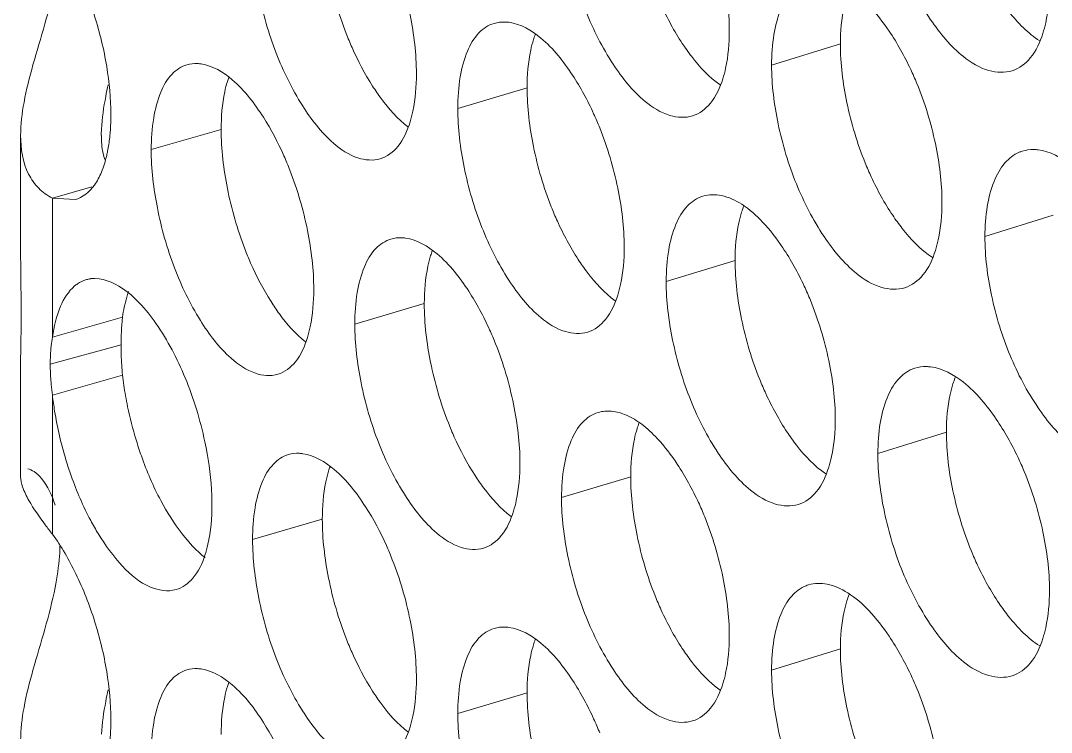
# Model space of a CAD drawing. Header units: millimetres. Extents: x 1177 to 4147, y 93 to 2194.
# Drawn here: x 2491.77 to 2505.18, y 923.11 to 932.37 of the extents above; entities that cross this region are included whole.
import ezdxf

# ---------------------------------------------------------------- set-up
doc = ezdxf.new("R2010")
doc.units = ezdxf.units.MM
doc.header["$LTSCALE"] = 0.1
doc.layers.get('0').update_dxf_attribs({"lineweight": 13})
doc.layers.add('标注', color=251, linetype='Continuous', lineweight=9)

# ---------------------------------------------------------------- blocks, each defined once
blk = doc.blocks.new('02')
for p, q in [((4328.801, 918.937), (4328.801, 921.095)), ((4329.392, 917.345), (4329.392, 919.932)), ((4328.801, 914.75), (4328.801, 916.908)), ((4329.392, 913.682), (4329.392, 916.269))]:
    blk.add_line(p, q)
for points, knots in [([(4328.811, 917.768), (4328.811, 917.859), (4328.808, 918.249), (4328.801, 918.638), (4328.801, 918.937)], [0, 0, 0, 0, 0.234141, 1, 1, 1, 1]), ([(4328.801, 916.908), (4328.801, 916.965), (4328.805, 917.252), (4328.811, 917.539), (4328.811, 917.768)], [0, 0, 0, 0, 0.201606, 1, 1, 1, 1])]:
    blk.add_open_spline(points, degree=3, knots=knots)
at = {"layer": '标注'}
for p, q in [((4344.036, 922.798), (4342.758, 922.405)), ((4338.214, 921.982), (4336.925, 921.598)), ((4338.214, 921.982), (4336.925, 921.598)), ((4332.528, 921.207), (4331.228, 920.832)), ((4330.127, 920.141), (4329.392, 919.932)), ((4329.392, 919.932), (4329.813, 919.902)), ((4347.992, 919.615), (4346.722, 919.216)), ((4342.08, 918.771), (4340.799, 918.381)), ((4342.08, 918.771), (4340.799, 918.381)), ((4336.303, 917.969), (4335.011, 917.588)), ((4330.695, 917.717), (4329.392, 917.345)), ((4330.668, 917.203), (4329.351, 916.844)), ((4330.695, 916.641), (4329.392, 916.269)), ((4346.007, 915.579), (4344.733, 915.183)), ((4346.007, 915.579), (4344.733, 915.183)), ((4340.139, 914.749), (4338.854, 914.362)), ((4334.408, 913.96), (4333.112, 913.583)), ((4344.036, 911.548), (4342.758, 911.155)), ((4338.214, 910.732), (4336.925, 910.348))]:
    blk.add_line(p, q, dxfattribs=at)
for centre, radius, start, end in [((4340.165, 922.312), 1.918, 159.8933, 162.8914), ((4340.165, 922.312), 1.918, 159.8933, 162.8914), ((4334.526, 921.533), 1.966, 160.9402, 163.2288), ((4332.677, 921.098), 2.377, 177.2621, 180.0726), ((4347.607, 920.191), 0.642, 107.4921, 112.5473), ((4344.003, 919.104), 1.889, 159.2059, 162.6715), ((4344.003, 919.104), 1.889, 159.2059, 162.6715), ((4338.27, 918.298), 1.933, 160.2403, 163.0029), ((4330.173, 917.886), 0.55, 97.1735, 105.9366), ((4331.697, 916.929), 2.342, 169.768, 173.6853), ((4335.848, 917.205), 5.18, 178.0496, 180.0207), ((4336.345, 917.204), 5.677, 180.0086, 181.863), ((4336.687, 917.216), 6.02, 181.871, 185.483), ((4345.609, 916.165), 0.633, 107.3212, 111.9576), ((4345.609, 916.165), 0.633, 107.3212, 111.9576), ((4336.712, 917.304), 6.053, 186.2893, 189.956), ((4347.904, 915.914), 1.862, 158.5276, 162.4554), ((4347.904, 915.914), 1.862, 158.5276, 162.4554), ((4333.9, 916.891), 4.55, 185.3339, 187.8588), ((4342.076, 915.081), 1.903, 159.5485, 162.781), ((4336.39, 914.289), 1.95, 160.5892, 163.1153), ((4343.627, 912.144), 0.623, 107.151, 111.3587), ((4345.946, 911.882), 1.875, 158.8656, 162.563), ((4340.165, 911.062), 1.918, 159.8933, 162.8914), ((4334.526, 910.283), 1.966, 160.9402, 163.2288)]:
    blk.add_arc(centre, radius, start, end, dxfattribs=at)
for points, knots in [([(4344.733, 926.433), (4344.733, 926.067), (4344.829, 925.31), (4345.156, 924.229), (4345.649, 923.282), (4346.084, 922.752), (4346.323, 922.561)], [0, 0, 0, 0, 0.256219, 0.528865, 0.785923, 1, 1, 1, 1]), ([(4338.854, 925.612), (4338.854, 925.246), (4338.948, 924.489), (4339.268, 923.407), (4339.749, 922.457), (4340.174, 921.922), (4340.408, 921.729)], [0, 0, 0, 0, 0.256797, 0.52993, 0.786916, 1, 1, 1, 1]), ([(4334.408, 925.21), (4334.408, 924.844), (4334.499, 924.087), (4334.709, 923.357), (4334.851, 922.994)], [0, 0, 0, 0, 0.484802, 1, 1, 1, 1]), ([(4334.408, 925.21), (4334.408, 924.844), (4334.499, 924.087), (4334.709, 923.357), (4334.851, 922.994)], [0, 0, 0, 0, 0.484802, 1, 1, 1, 1]), ([(4341.972, 923.045), (4341.972, 923.411), (4341.877, 924.167), (4341.66, 924.895), (4341.514, 925.256)], [0, 0, 0, 0, 0.484515, 1, 1, 1, 1]), ([(4330.479, 921.483), (4330.479, 921.782), (4330.418, 922.403), (4330.199, 923.316), (4329.861, 924.177), (4329.56, 924.702), (4329.392, 924.932)], [0, 0, 0, 0, 0.24518, 0.507954, 0.766556, 1, 1, 1, 1]), ([(4333.112, 924.833), (4333.112, 924.468), (4333.203, 923.716), (4333.511, 922.638), (4333.976, 921.687), (4334.388, 921.149), (4334.616, 920.951)], [0, 0, 0, 0, 0.25688, 0.530083, 0.787064, 1, 1, 1, 1]), ([(4333.112, 924.833), (4333.112, 924.468), (4333.203, 923.716), (4333.511, 922.638), (4333.976, 921.687), (4334.388, 921.149), (4334.616, 920.951)], [0, 0, 0, 0, 0.25688, 0.530083, 0.787064, 1, 1, 1, 1]), ([(4336.157, 922.243), (4336.157, 922.61), (4336.065, 923.366), (4335.852, 924.095), (4335.709, 924.458)], [0, 0, 0, 0, 0.484632, 1, 1, 1, 1]), ([(4336.157, 922.243), (4336.157, 922.61), (4336.065, 923.366), (4335.852, 924.095), (4335.709, 924.458)], [0, 0, 0, 0, 0.484632, 1, 1, 1, 1]), ([(4343.4, 923.975), (4343.297, 923.935), (4343.095, 923.779), (4342.901, 923.417), (4342.782, 922.946), (4342.758, 922.594), (4342.758, 922.405)], [0, 0, 0, 0, 0.186349, 0.409523, 0.681034, 1, 1, 1, 1]), ([(4344.942, 923.037), (4344.829, 923.205), (4344.599, 923.502), (4344.213, 923.843), (4343.82, 924.026), (4343.554, 924.024), (4343.443, 923.99)], [0, 0, 0, 0, 0.323685, 0.595295, 0.814917, 1, 1, 1, 1]), ([(4329.441, 923.938), (4329.339, 923.419), (4329.098, 922.688), (4328.856, 921.746), (4328.801, 921.301), (4328.801, 921.095)], [0, 0, 0, 0, 0.543055, 0.787808, 1, 1, 1, 1]), ([(4340.593, 923.786), (4340.628, 923.697), (4340.773, 923.359), (4340.948, 923.035), (4341.097, 922.808)], [0, 0, 0, 0, 0.260583, 1, 1, 1, 1]), ([(4347.799, 922.992), (4347.82, 923.057), (4347.897, 923.349), (4347.923, 923.654), (4347.923, 923.888)], [0, 0, 0, 0, 0.226105, 1, 1, 1, 1]), ([(4344.157, 923.693), (4344.137, 923.628), (4344.06, 923.336), (4344.036, 923.031), (4344.036, 922.798)], [0, 0, 0, 0, 0.225761, 1, 1, 1, 1]), ([(4346.987, 923.645), (4347.044, 923.56), (4347.259, 923.265), (4347.519, 922.996), (4347.74, 922.854)], [0, 0, 0, 0, 0.281036, 1, 1, 1, 1]), ([(4337.599, 923.18), (4337.493, 923.148), (4337.279, 923.004), (4337.075, 922.639), (4336.95, 922.157), (4336.925, 921.794), (4336.925, 921.598)], [0, 0, 0, 0, 0.183153, 0.403682, 0.676253, 1, 1, 1, 1]), ([(4337.599, 923.18), (4337.493, 923.148), (4337.279, 923.004), (4337.075, 922.639), (4336.95, 922.157), (4336.925, 921.794), (4336.925, 921.598)], [0, 0, 0, 0, 0.183153, 0.403682, 0.676253, 1, 1, 1, 1]), ([(4337.876, 923.199), (4337.853, 923.202), (4337.76, 923.21), (4337.665, 923.2), (4337.599, 923.18)], [0, 0, 0, 0, 0.259249, 1, 1, 1, 1]), ([(4337.876, 923.199), (4337.853, 923.202), (4337.76, 923.21), (4337.665, 923.2), (4337.599, 923.18)], [0, 0, 0, 0, 0.259249, 1, 1, 1, 1]), ([(4339.059, 922.215), (4338.893, 922.468), (4338.571, 922.885), (4338.094, 923.169), (4337.876, 923.199)], [0, 0, 0, 0, 0.580424, 1, 1, 1, 1]), ([(4339.059, 922.215), (4338.893, 922.468), (4338.571, 922.885), (4338.094, 923.169), (4337.876, 923.199)], [0, 0, 0, 0, 0.580424, 1, 1, 1, 1]), ([(4334.851, 922.994), (4334.885, 922.905), (4335.026, 922.567), (4335.197, 922.241), (4335.343, 922.013)], [0, 0, 0, 0, 0.260845, 1, 1, 1, 1]), ([(4334.851, 922.994), (4334.885, 922.905), (4335.026, 922.567), (4335.197, 922.241), (4335.343, 922.013)], [0, 0, 0, 0, 0.260845, 1, 1, 1, 1]), ([(4341.851, 922.15), (4341.872, 922.215), (4341.948, 922.507), (4341.972, 922.811), (4341.972, 923.045)], [0, 0, 0, 0, 0.225697, 1, 1, 1, 1]), ([(4345.459, 922.061), (4345.422, 922.15), (4345.274, 922.487), (4345.095, 922.811), (4344.942, 923.037)], [0, 0, 0, 0, 0.260299, 1, 1, 1, 1]), ([(4347.23, 922.3), (4347.361, 922.341), (4347.621, 922.541), (4347.747, 922.83), (4347.799, 922.992)], [0, 0, 0, 0, 0.445594, 1, 1, 1, 1]), ([(4338.332, 922.877), (4338.312, 922.812), (4338.238, 922.519), (4338.214, 922.215), (4338.214, 921.982)], [0, 0, 0, 0, 0.225358, 1, 1, 1, 1]), ([(4338.332, 922.877), (4338.312, 922.812), (4338.238, 922.519), (4338.214, 922.215), (4338.214, 921.982)], [0, 0, 0, 0, 0.225358, 1, 1, 1, 1]), ([(4341.097, 922.808), (4341.151, 922.726), (4341.353, 922.441), (4341.595, 922.178), (4341.802, 922.034)], [0, 0, 0, 0, 0.280024, 1, 1, 1, 1]), ([(4344.036, 922.798), (4344.036, 922.431), (4344.131, 921.675), (4344.35, 920.947), (4344.496, 920.586)], [0, 0, 0, 0, 0.48461, 1, 1, 1, 1]), ([(4332.157, 922.426), (4332.134, 922.429), (4332.046, 922.438), (4331.955, 922.429), (4331.891, 922.41)], [0, 0, 0, 0, 0.259416, 1, 1, 1, 1]), ([(4333.312, 921.433), (4333.15, 921.688), (4332.839, 922.104), (4332.371, 922.394), (4332.157, 922.426)], [0, 0, 0, 0, 0.582814, 1, 1, 1, 1]), ([(4346.323, 922.561), (4346.463, 922.449), (4346.747, 922.274), (4347.092, 922.256), (4347.23, 922.3)], [0, 0, 0, 0, 0.554701, 1, 1, 1, 1]), ([(4331.891, 922.41), (4331.787, 922.38), (4331.575, 922.237), (4331.375, 921.874), (4331.252, 921.392), (4331.228, 921.029), (4331.228, 920.832)], [0, 0, 0, 0, 0.180661, 0.40035, 0.673891, 1, 1, 1, 1]), ([(4336.039, 921.35), (4336.059, 921.414), (4336.133, 921.707), (4336.157, 922.01), (4336.157, 922.243)], [0, 0, 0, 0, 0.225294, 1, 1, 1, 1]), ([(4336.039, 921.35), (4336.059, 921.414), (4336.133, 921.707), (4336.157, 922.01), (4336.157, 922.243)], [0, 0, 0, 0, 0.225294, 1, 1, 1, 1]), ([(4342.758, 922.405), (4342.758, 922.038), (4342.853, 921.282), (4343.179, 920.201), (4343.667, 919.252), (4344.099, 918.721), (4344.336, 918.529)], [0, 0, 0, 0, 0.256412, 0.529221, 0.786254, 1, 1, 1, 1]), ([(4330.426, 922.039), (4330.411, 921.967), (4330.357, 921.693), (4330.313, 921.416), (4330.304, 921.211)], [0, 0, 0, 0, 0.264477, 1, 1, 1, 1]), ([(4332.643, 922.101), (4332.624, 922.036), (4332.551, 921.743), (4332.528, 921.44), (4332.528, 921.207)], [0, 0, 0, 0, 0.22496, 1, 1, 1, 1]), ([(4339.564, 921.236), (4339.528, 921.325), (4339.384, 921.662), (4339.208, 921.987), (4339.059, 922.215)], [0, 0, 0, 0, 0.260562, 1, 1, 1, 1]), ([(4339.564, 921.236), (4339.528, 921.325), (4339.384, 921.662), (4339.208, 921.987), (4339.059, 922.215)], [0, 0, 0, 0, 0.260562, 1, 1, 1, 1]), ([(4341.29, 921.46), (4341.419, 921.5), (4341.678, 921.7), (4341.8, 921.988), (4341.851, 922.15)], [0, 0, 0, 0, 0.442709, 1, 1, 1, 1]), ([(4345.924, 919.852), (4345.924, 920.218), (4345.828, 920.974), (4345.607, 921.701), (4345.459, 922.061)], [0, 0, 0, 0, 0.484437, 1, 1, 1, 1]), ([(4335.343, 922.013), (4335.393, 921.934), (4335.582, 921.659), (4335.807, 921.403), (4336, 921.257)], [0, 0, 0, 0, 0.27889, 1, 1, 1, 1]), ([(4335.343, 922.013), (4335.393, 921.934), (4335.582, 921.659), (4335.807, 921.403), (4336, 921.257)], [0, 0, 0, 0, 0.27889, 1, 1, 1, 1]), ([(4338.214, 921.982), (4338.214, 921.615), (4338.307, 920.859), (4338.52, 920.129), (4338.664, 919.767)], [0, 0, 0, 0, 0.484725, 1, 1, 1, 1]), ([(4338.214, 921.982), (4338.214, 921.615), (4338.307, 920.859), (4338.52, 920.129), (4338.664, 919.767)], [0, 0, 0, 0, 0.484725, 1, 1, 1, 1]), ([(4340.408, 921.729), (4340.545, 921.617), (4340.818, 921.441), (4341.155, 921.419), (4341.29, 921.46)], [0, 0, 0, 0, 0.55656, 1, 1, 1, 1]), ([(4330.457, 921.057), (4330.46, 921.091), (4330.474, 921.233), (4330.479, 921.375), (4330.479, 921.483)], [0, 0, 0, 0, 0.240443, 1, 1, 1, 1]), ([(4336.925, 921.598), (4336.925, 921.231), (4337.018, 920.475), (4337.335, 919.392), (4337.812, 918.441), (4338.234, 917.905), (4338.467, 917.711)], [0, 0, 0, 0, 0.256988, 0.530284, 0.787246, 1, 1, 1, 1]), ([(4336.925, 921.598), (4336.925, 921.231), (4337.018, 920.475), (4337.335, 919.392), (4337.812, 918.441), (4338.234, 917.905), (4338.467, 917.711)], [0, 0, 0, 0, 0.256988, 0.530284, 0.787246, 1, 1, 1, 1]), ([(4333.805, 920.451), (4333.77, 920.54), (4333.629, 920.879), (4333.458, 921.205), (4333.312, 921.433)], [0, 0, 0, 0, 0.260824, 1, 1, 1, 1]), ([(4335.486, 920.662), (4335.613, 920.7), (4335.87, 920.9), (4335.989, 921.187), (4336.039, 921.35)], [0, 0, 0, 0, 0.439697, 1, 1, 1, 1]), ([(4335.486, 920.662), (4335.613, 920.7), (4335.87, 920.9), (4335.989, 921.187), (4336.039, 921.35)], [0, 0, 0, 0, 0.439697, 1, 1, 1, 1]), ([(4328.801, 921.095), (4328.8, 920.85), (4328.855, 920.483), (4329.123, 920.104), (4329.299, 919.978), (4329.392, 919.932)], [0, 0, 0, 0, 0.536627, 0.771347, 1, 1, 1, 1]), ([(4330.301, 921.095), (4330.301, 921.054), (4330.306, 920.904), (4330.329, 920.752), (4330.365, 920.65)], [0, 0, 0, 0, 0.274396, 1, 1, 1, 1]), ([(4332.528, 921.207), (4332.528, 920.84), (4332.618, 920.083), (4332.827, 919.352), (4332.967, 918.989)], [0, 0, 0, 0, 0.484841, 1, 1, 1, 1]), ([(4340.019, 919.023), (4340.019, 919.389), (4339.925, 920.145), (4339.709, 920.874), (4339.564, 921.236)], [0, 0, 0, 0, 0.484554, 1, 1, 1, 1]), ([(4340.019, 919.023), (4340.019, 919.389), (4339.925, 920.145), (4339.709, 920.874), (4339.564, 921.236)], [0, 0, 0, 0, 0.484554, 1, 1, 1, 1]), ([(4330.401, 920.725), (4330.407, 920.751), (4330.43, 920.861), (4330.447, 920.972), (4330.457, 921.057)], [0, 0, 0, 0, 0.239722, 1, 1, 1, 1]), ([(4334.616, 920.951), (4334.749, 920.835), (4335.016, 920.652), (4335.353, 920.623), (4335.486, 920.662)], [0, 0, 0, 0, 0.55978, 1, 1, 1, 1]), ([(4334.616, 920.951), (4334.749, 920.835), (4335.016, 920.652), (4335.353, 920.623), (4335.486, 920.662)], [0, 0, 0, 0, 0.55978, 1, 1, 1, 1]), ([(4329.813, 919.902), (4329.956, 919.943), (4330.159, 920.114), (4330.317, 920.426), (4330.376, 920.62), (4330.401, 920.725)], [0, 0, 0, 0, 0.426718, 0.691609, 1, 1, 1, 1]), ([(4331.228, 920.832), (4331.228, 920.469), (4331.318, 919.72), (4331.622, 918.645), (4332.079, 917.695), (4332.485, 917.155), (4332.711, 916.955)], [0, 0, 0, 0, 0.256731, 0.529807, 0.786809, 1, 1, 1, 1]), ([(4347.36, 920.784), (4347.258, 920.741), (4347.058, 920.583), (4346.865, 920.221), (4346.746, 919.752), (4346.722, 919.403), (4346.722, 919.216)], [0, 0, 0, 0, 0.188092, 0.412143, 0.683021, 1, 1, 1, 1]), ([(4347.711, 920.828), (4347.685, 920.831), (4347.585, 920.838), (4347.484, 920.825), (4347.414, 920.803)], [0, 0, 0, 0, 0.259011, 1, 1, 1, 1]), ([(4348.939, 919.858), (4348.766, 920.111), (4348.428, 920.527), (4347.935, 920.801), (4347.711, 920.828)], [0, 0, 0, 0, 0.576575, 1, 1, 1, 1]), ([(4344.496, 920.586), (4344.532, 920.498), (4344.679, 920.161), (4344.857, 919.837), (4345.008, 919.611)], [0, 0, 0, 0, 0.260408, 1, 1, 1, 1]), ([(4334.249, 918.235), (4334.249, 918.602), (4334.157, 919.358), (4333.946, 920.088), (4333.805, 920.451)], [0, 0, 0, 0, 0.48467, 1, 1, 1, 1]), ([(4341.48, 919.965), (4341.372, 919.933), (4341.157, 919.788), (4340.95, 919.422), (4340.824, 918.939), (4340.799, 918.577), (4340.799, 918.381)], [0, 0, 0, 0, 0.184776, 0.405862, 0.677804, 1, 1, 1, 1]), ([(4341.48, 919.965), (4341.372, 919.933), (4341.157, 919.788), (4340.95, 919.422), (4340.824, 918.939), (4340.799, 918.577), (4340.799, 918.381)], [0, 0, 0, 0, 0.184776, 0.405862, 0.677804, 1, 1, 1, 1]), ([(4342.966, 919.008), (4342.854, 919.176), (4342.627, 919.473), (4342.244, 919.815), (4341.855, 920), (4341.59, 919.999), (4341.48, 919.965)], [0, 0, 0, 0, 0.324351, 0.596195, 0.815556, 1, 1, 1, 1]), ([(4342.966, 919.008), (4342.854, 919.176), (4342.627, 919.473), (4342.244, 919.815), (4341.855, 920), (4341.59, 919.999), (4341.48, 919.965)], [0, 0, 0, 0, 0.324351, 0.596195, 0.815556, 1, 1, 1, 1]), ([(4338.664, 919.767), (4338.699, 919.678), (4338.842, 919.341), (4339.016, 919.016), (4339.164, 918.789)], [0, 0, 0, 0, 0.260671, 1, 1, 1, 1]), ([(4338.664, 919.767), (4338.699, 919.678), (4338.842, 919.341), (4339.016, 919.016), (4339.164, 918.789)], [0, 0, 0, 0, 0.260671, 1, 1, 1, 1]), ([(4345.802, 918.957), (4345.822, 919.022), (4345.899, 919.314), (4345.924, 919.618), (4345.924, 919.852)], [0, 0, 0, 0, 0.225969, 1, 1, 1, 1]), ([(4342.2, 919.667), (4342.18, 919.602), (4342.104, 919.309), (4342.08, 919.005), (4342.08, 918.771)], [0, 0, 0, 0, 0.225626, 1, 1, 1, 1]), ([(4342.2, 919.667), (4342.18, 919.602), (4342.104, 919.309), (4342.08, 919.005), (4342.08, 918.771)], [0, 0, 0, 0, 0.225626, 1, 1, 1, 1]), ([(4345.008, 919.611), (4345.065, 919.527), (4345.275, 919.236), (4345.529, 918.968), (4345.746, 918.826)], [0, 0, 0, 0, 0.280712, 1, 1, 1, 1]), ([(4335.681, 919.169), (4335.576, 919.138), (4335.362, 918.994), (4335.16, 918.629), (4335.035, 918.147), (4335.011, 917.785), (4335.011, 917.588)], [0, 0, 0, 0, 0.18233, 0.402579, 0.67547, 1, 1, 1, 1]), ([(4335.955, 919.187), (4335.931, 919.19), (4335.84, 919.199), (4335.747, 919.188), (4335.681, 919.169)], [0, 0, 0, 0, 0.259303, 1, 1, 1, 1]), ([(4337.128, 918.2), (4336.963, 918.454), (4336.645, 918.87), (4336.171, 919.156), (4335.955, 919.187)], [0, 0, 0, 0, 0.581214, 1, 1, 1, 1]), ([(4346.722, 919.216), (4346.722, 918.849), (4346.819, 918.093), (4347.149, 917.013), (4347.646, 916.066), (4348.084, 915.537), (4348.324, 915.347)], [0, 0, 0, 0, 0.256026, 0.528509, 0.78559, 1, 1, 1, 1]), ([(4332.967, 918.989), (4333.001, 918.9), (4333.141, 918.561), (4333.311, 918.235), (4333.455, 918.007)], [0, 0, 0, 0, 0.260931, 1, 1, 1, 1]), ([(4339.899, 918.129), (4339.919, 918.194), (4339.995, 918.486), (4340.019, 918.79), (4340.019, 919.023)], [0, 0, 0, 0, 0.225563, 1, 1, 1, 1]), ([(4339.899, 918.129), (4339.919, 918.194), (4339.995, 918.486), (4340.019, 918.79), (4340.019, 919.023)], [0, 0, 0, 0, 0.225563, 1, 1, 1, 1]), ([(4343.479, 918.031), (4343.443, 918.12), (4343.296, 918.458), (4343.118, 918.782), (4342.966, 919.008)], [0, 0, 0, 0, 0.260387, 1, 1, 1, 1]), ([(4343.479, 918.031), (4343.443, 918.12), (4343.296, 918.458), (4343.118, 918.782), (4342.966, 919.008)], [0, 0, 0, 0, 0.260387, 1, 1, 1, 1]), ([(4336.421, 918.864), (4336.401, 918.799), (4336.327, 918.506), (4336.303, 918.202), (4336.303, 917.969)], [0, 0, 0, 0, 0.225225, 1, 1, 1, 1]), ([(4339.164, 918.789), (4339.217, 918.708), (4339.414, 918.426), (4339.651, 918.165), (4339.853, 918.02)], [0, 0, 0, 0, 0.279659, 1, 1, 1, 1]), ([(4339.164, 918.789), (4339.217, 918.708), (4339.414, 918.426), (4339.651, 918.165), (4339.853, 918.02)], [0, 0, 0, 0, 0.279659, 1, 1, 1, 1]), ([(4345.235, 918.265), (4345.365, 918.306), (4345.625, 918.506), (4345.75, 918.794), (4345.802, 918.957)], [0, 0, 0, 0, 0.444646, 1, 1, 1, 1]), ([(4342.08, 918.771), (4342.08, 918.405), (4342.174, 917.648), (4342.391, 916.92), (4342.537, 916.559)], [0, 0, 0, 0, 0.484648, 1, 1, 1, 1]), ([(4342.08, 918.771), (4342.08, 918.405), (4342.174, 917.648), (4342.391, 916.92), (4342.537, 916.559)], [0, 0, 0, 0, 0.484648, 1, 1, 1, 1]), ([(4330.022, 918.416), (4329.963, 918.399), (4329.887, 918.361), (4329.821, 918.31), (4329.805, 918.297)], [0, 0, 0, 0, 0.740858, 1, 1, 1, 1]), ([(4331.316, 917.6), (4331.223, 917.734), (4331.035, 917.972), (4330.662, 918.309), (4330.309, 918.458), (4330.104, 918.433)], [0, 0, 0, 0, 0.320968, 0.5929, 1, 1, 1, 1]), ([(4344.336, 918.529), (4344.475, 918.417), (4344.755, 918.242), (4345.098, 918.223), (4345.235, 918.265)], [0, 0, 0, 0, 0.555309, 1, 1, 1, 1]), ([(4329.805, 918.297), (4329.689, 918.198), (4329.497, 917.886), (4329.419, 917.542), (4329.392, 917.345)], [0, 0, 0, 0, 0.434523, 1, 1, 1, 1]), ([(4334.132, 917.342), (4334.152, 917.407), (4334.226, 917.699), (4334.249, 918.002), (4334.249, 918.235)], [0, 0, 0, 0, 0.225161, 1, 1, 1, 1]), ([(4337.629, 917.22), (4337.594, 917.309), (4337.45, 917.647), (4337.276, 917.972), (4337.128, 918.2)], [0, 0, 0, 0, 0.26065, 1, 1, 1, 1]), ([(4340.799, 918.381), (4340.799, 918.015), (4340.893, 917.258), (4341.216, 916.177), (4341.7, 915.227), (4342.129, 914.694), (4342.365, 914.502)], [0, 0, 0, 0, 0.256604, 0.529576, 0.786585, 1, 1, 1, 1]), ([(4340.799, 918.381), (4340.799, 918.015), (4340.893, 917.258), (4341.216, 916.177), (4341.7, 915.227), (4342.129, 914.694), (4342.365, 914.502)], [0, 0, 0, 0, 0.256604, 0.529576, 0.786585, 1, 1, 1, 1]), ([(4330.808, 918.196), (4330.795, 918.16), (4330.744, 918.003), (4330.712, 917.842), (4330.695, 917.717)], [0, 0, 0, 0, 0.232223, 1, 1, 1, 1]), ([(4339.34, 917.44), (4339.469, 917.479), (4339.727, 917.679), (4339.848, 917.966), (4339.899, 918.129)], [0, 0, 0, 0, 0.441719, 1, 1, 1, 1]), ([(4339.34, 917.44), (4339.469, 917.479), (4339.727, 917.679), (4339.848, 917.966), (4339.899, 918.129)], [0, 0, 0, 0, 0.441719, 1, 1, 1, 1]), ([(4343.941, 915.821), (4343.941, 916.187), (4343.845, 916.943), (4343.626, 917.671), (4343.479, 918.031)], [0, 0, 0, 0, 0.484476, 1, 1, 1, 1]), ([(4343.941, 915.821), (4343.941, 916.187), (4343.845, 916.943), (4343.626, 917.671), (4343.479, 918.031)], [0, 0, 0, 0, 0.484476, 1, 1, 1, 1]), ([(4333.455, 918.007), (4333.505, 917.929), (4333.689, 917.657), (4333.909, 917.404), (4334.096, 917.258)], [0, 0, 0, 0, 0.278486, 1, 1, 1, 1]), ([(4336.303, 917.969), (4336.303, 917.602), (4336.395, 916.846), (4336.607, 916.116), (4336.75, 915.753)], [0, 0, 0, 0, 0.484764, 1, 1, 1, 1]), ([(4330.695, 917.717), (4330.692, 917.69), (4330.68, 917.578), (4330.674, 917.466), (4330.671, 917.381)], [0, 0, 0, 0, 0.242582, 1, 1, 1, 1]), ([(4338.467, 917.711), (4338.602, 917.599), (4338.872, 917.423), (4339.207, 917.399), (4339.34, 917.44)], [0, 0, 0, 0, 0.557203, 1, 1, 1, 1]), ([(4338.467, 917.711), (4338.602, 917.599), (4338.872, 917.423), (4339.207, 917.399), (4339.34, 917.44)], [0, 0, 0, 0, 0.557203, 1, 1, 1, 1]), ([(4332.225, 915.4), (4332.14, 915.807), (4331.905, 916.573), (4331.535, 917.287), (4331.316, 917.6)], [0, 0, 0, 0, 0.521078, 1, 1, 1, 1]), ([(4335.011, 917.588), (4335.011, 917.222), (4335.103, 916.467), (4335.417, 915.385), (4335.888, 914.434), (4336.305, 913.897), (4336.536, 913.701)], [0, 0, 0, 0, 0.257025, 0.530351, 0.787311, 1, 1, 1, 1]), ([(4333.581, 916.655), (4333.709, 916.692), (4333.965, 916.893), (4334.083, 917.179), (4334.132, 917.342)], [0, 0, 0, 0, 0.438663, 1, 1, 1, 1]), ([(4329.369, 917.186), (4329.366, 917.159), (4329.355, 917.045), (4329.351, 916.931), (4329.351, 916.844)], [0, 0, 0, 0, 0.240746, 1, 1, 1, 1]), ([(4338.081, 915.006), (4338.081, 915.372), (4337.987, 916.128), (4337.773, 916.857), (4337.629, 917.22)], [0, 0, 0, 0, 0.484593, 1, 1, 1, 1]), ([(4332.711, 916.955), (4332.843, 916.837), (4333.109, 916.649), (4333.448, 916.616), (4333.581, 916.655)], [0, 0, 0, 0, 0.561342, 1, 1, 1, 1]), ([(4329.351, 916.844), (4329.351, 916.813), (4329.353, 916.688), (4329.36, 916.563), (4329.369, 916.468)], [0, 0, 0, 0, 0.242279, 1, 1, 1, 1]), ([(4345.373, 916.752), (4345.27, 916.71), (4345.069, 916.554), (4344.876, 916.191), (4344.756, 915.722), (4344.733, 915.371), (4344.733, 915.183)], [0, 0, 0, 0, 0.187225, 0.410841, 0.682034, 1, 1, 1, 1]), ([(4345.373, 916.752), (4345.27, 916.71), (4345.069, 916.554), (4344.876, 916.191), (4344.756, 915.722), (4344.733, 915.371), (4344.733, 915.183)], [0, 0, 0, 0, 0.187225, 0.410841, 0.682034, 1, 1, 1, 1]), ([(4345.714, 916.793), (4345.689, 916.796), (4345.59, 916.804), (4345.49, 916.791), (4345.421, 916.769)], [0, 0, 0, 0, 0.259055, 1, 1, 1, 1]), ([(4345.714, 916.793), (4345.689, 916.796), (4345.59, 916.804), (4345.49, 916.791), (4345.421, 916.769)], [0, 0, 0, 0, 0.259055, 1, 1, 1, 1]), ([(4346.933, 915.82), (4346.761, 916.073), (4346.426, 916.489), (4345.936, 916.765), (4345.714, 916.793)], [0, 0, 0, 0, 0.577332, 1, 1, 1, 1]), ([(4346.933, 915.82), (4346.761, 916.073), (4346.426, 916.489), (4345.936, 916.765), (4345.714, 916.793)], [0, 0, 0, 0, 0.577332, 1, 1, 1, 1]), ([(4342.537, 916.559), (4342.573, 916.47), (4342.718, 916.133), (4342.895, 915.809), (4343.045, 915.582)], [0, 0, 0, 0, 0.260496, 1, 1, 1, 1]), ([(4342.537, 916.559), (4342.573, 916.47), (4342.718, 916.133), (4342.895, 915.809), (4343.045, 915.582)], [0, 0, 0, 0, 0.260496, 1, 1, 1, 1]), ([(4346.129, 916.475), (4346.108, 916.41), (4346.031, 916.117), (4346.007, 915.813), (4346.007, 915.579)], [0, 0, 0, 0, 0.225897, 1, 1, 1, 1]), ([(4346.129, 916.475), (4346.108, 916.41), (4346.031, 916.117), (4346.007, 915.813), (4346.007, 915.579)], [0, 0, 0, 0, 0.225897, 1, 1, 1, 1]), ([(4329.392, 916.269), (4329.403, 916.17), (4329.459, 915.762), (4329.554, 915.36), (4329.644, 915.062)], [0, 0, 0, 0, 0.243528, 1, 1, 1, 1]), ([(4330.75, 916.257), (4330.762, 916.189), (4330.815, 915.911), (4330.885, 915.637), (4330.947, 915.434)], [0, 0, 0, 0, 0.247361, 1, 1, 1, 1]), ([(4339.532, 915.945), (4339.425, 915.913), (4339.21, 915.768), (4339.005, 915.403), (4338.879, 914.921), (4338.854, 914.558), (4338.854, 914.362)], [0, 0, 0, 0, 0.183968, 0.404776, 0.677031, 1, 1, 1, 1]), ([(4341.005, 914.984), (4340.894, 915.152), (4340.692, 915.418), (4340.368, 915.723), (4340.08, 915.901), (4339.797, 915.984), (4339.613, 915.97), (4339.532, 915.945)], [0, 0, 0, 0, 0.324474, 0.533713, 0.711862, 0.863947, 1, 1, 1, 1]), ([(4336.75, 915.753), (4336.785, 915.664), (4336.926, 915.326), (4337.099, 915.001), (4337.246, 914.774)], [0, 0, 0, 0, 0.260758, 1, 1, 1, 1]), ([(4343.819, 914.926), (4343.84, 914.991), (4343.916, 915.283), (4343.941, 915.587), (4343.941, 915.821)], [0, 0, 0, 0, 0.225833, 1, 1, 1, 1]), ([(4343.819, 914.926), (4343.84, 914.991), (4343.916, 915.283), (4343.941, 915.587), (4343.941, 915.821)], [0, 0, 0, 0, 0.225833, 1, 1, 1, 1]), ([(4347.454, 914.846), (4347.417, 914.934), (4347.268, 915.271), (4347.087, 915.595), (4346.933, 915.82)], [0, 0, 0, 0, 0.260211, 1, 1, 1, 1]), ([(4347.454, 914.846), (4347.417, 914.934), (4347.268, 915.271), (4347.087, 915.595), (4346.933, 915.82)], [0, 0, 0, 0, 0.260211, 1, 1, 1, 1]), ([(4340.259, 915.644), (4340.239, 915.579), (4340.164, 915.287), (4340.139, 914.983), (4340.139, 914.749)], [0, 0, 0, 0, 0.225492, 1, 1, 1, 1]), ([(4343.045, 915.582), (4343.1, 915.5), (4343.306, 915.211), (4343.555, 914.946), (4343.766, 914.802)], [0, 0, 0, 0, 0.280375, 1, 1, 1, 1]), ([(4343.045, 915.582), (4343.1, 915.5), (4343.306, 915.211), (4343.555, 914.946), (4343.766, 914.802)], [0, 0, 0, 0, 0.280375, 1, 1, 1, 1]), ([(4346.007, 915.579), (4346.007, 915.212), (4346.102, 914.456), (4346.323, 913.729), (4346.471, 913.368)], [0, 0, 0, 0, 0.484571, 1, 1, 1, 1]), ([(4346.007, 915.579), (4346.007, 915.212), (4346.102, 914.456), (4346.323, 913.729), (4346.471, 913.368)], [0, 0, 0, 0, 0.484571, 1, 1, 1, 1]), ([(4330.947, 915.434), (4330.977, 915.334), (4331.104, 914.949), (4331.264, 914.574), (4331.406, 914.308)], [0, 0, 0, 0, 0.257432, 1, 1, 1, 1]), ([(4332.357, 914.232), (4332.357, 914.325), (4332.344, 914.717), (4332.287, 915.107), (4332.225, 915.4)], [0, 0, 0, 0, 0.236743, 1, 1, 1, 1]), ([(4333.779, 915.163), (4333.673, 915.132), (4333.461, 914.988), (4333.26, 914.624), (4333.136, 914.142), (4333.112, 913.779), (4333.112, 913.583)], [0, 0, 0, 0, 0.181499, 0.401469, 0.674683, 1, 1, 1, 1]), ([(4334.048, 915.179), (4334.025, 915.183), (4333.935, 915.191), (4333.843, 915.181), (4333.779, 915.163)], [0, 0, 0, 0, 0.259359, 1, 1, 1, 1]), ([(4335.213, 914.189), (4335.049, 914.444), (4334.734, 914.86), (4334.263, 915.148), (4334.048, 915.179)], [0, 0, 0, 0, 0.582011, 1, 1, 1, 1]), ([(4344.733, 915.183), (4344.733, 914.817), (4344.829, 914.06), (4345.156, 912.979), (4345.649, 912.032), (4346.084, 911.502), (4346.323, 911.311)], [0, 0, 0, 0, 0.256219, 0.528865, 0.785923, 1, 1, 1, 1]), ([(4344.733, 915.183), (4344.733, 914.817), (4344.829, 914.06), (4345.156, 912.979), (4345.649, 912.032), (4346.084, 911.502), (4346.323, 911.311)], [0, 0, 0, 0, 0.256219, 0.528865, 0.785923, 1, 1, 1, 1]), ([(4329.644, 915.062), (4329.675, 914.962), (4329.801, 914.577), (4329.962, 914.202), (4330.104, 913.936)], [0, 0, 0, 0, 0.257377, 1, 1, 1, 1]), ([(4337.962, 914.112), (4337.982, 914.177), (4338.056, 914.469), (4338.081, 914.773), (4338.081, 915.006)], [0, 0, 0, 0, 0.225428, 1, 1, 1, 1]), ([(4341.514, 914.006), (4341.478, 914.095), (4341.332, 914.433), (4341.155, 914.757), (4341.005, 914.984)], [0, 0, 0, 0, 0.260475, 1, 1, 1, 1]), ([(4328.932, 914.895), (4328.974, 914.89), (4329.073, 914.84), (4329.281, 914.635), (4329.389, 914.399), (4329.441, 914.221)], [0, 0, 0, 0, 0.148198, 0.361925, 1, 1, 1, 1]), ([(4334.524, 914.855), (4334.505, 914.79), (4334.431, 914.497), (4334.408, 914.194), (4334.408, 913.96)], [0, 0, 0, 0, 0.225092, 1, 1, 1, 1]), ([(4337.246, 914.774), (4337.297, 914.694), (4337.491, 914.415), (4337.721, 914.157), (4337.919, 914.011)], [0, 0, 0, 0, 0.279282, 1, 1, 1, 1]), ([(4343.255, 914.235), (4343.385, 914.275), (4343.644, 914.475), (4343.768, 914.764), (4343.819, 914.926)], [0, 0, 0, 0, 0.443684, 1, 1, 1, 1]), ([(4343.255, 914.235), (4343.385, 914.275), (4343.644, 914.475), (4343.768, 914.764), (4343.819, 914.926)], [0, 0, 0, 0, 0.443684, 1, 1, 1, 1]), ([(4347.923, 912.638), (4347.923, 913.004), (4347.825, 913.759), (4347.603, 914.486), (4347.454, 914.846)], [0, 0, 0, 0, 0.484398, 1, 1, 1, 1]), ([(4347.923, 912.638), (4347.923, 913.004), (4347.825, 913.759), (4347.603, 914.486), (4347.454, 914.846)], [0, 0, 0, 0, 0.484398, 1, 1, 1, 1]), ([(4328.954, 914.311), (4328.91, 914.391), (4328.841, 914.531), (4328.801, 914.686), (4328.801, 914.75)], [0, 0, 0, 0, 0.58968, 1, 1, 1, 1]), ([(4340.139, 914.749), (4340.139, 914.383), (4340.233, 913.626), (4340.448, 912.897), (4340.593, 912.536)], [0, 0, 0, 0, 0.484687, 1, 1, 1, 1]), ([(4342.365, 914.502), (4342.502, 914.39), (4342.779, 914.214), (4343.119, 914.194), (4343.255, 914.235)], [0, 0, 0, 0, 0.555929, 1, 1, 1, 1]), ([(4342.365, 914.502), (4342.502, 914.39), (4342.779, 914.214), (4343.119, 914.194), (4343.255, 914.235)], [0, 0, 0, 0, 0.555929, 1, 1, 1, 1]), ([(4329.392, 913.682), (4329.347, 913.739), (4329.191, 913.941), (4329.044, 914.151), (4328.954, 914.311)], [0, 0, 0, 0, 0.283462, 1, 1, 1, 1]), ([(4331.406, 914.308), (4331.522, 914.092), (4331.761, 913.709), (4332.068, 913.373), (4332.228, 913.246)], [0, 0, 0, 0, 0.545672, 1, 1, 1, 1]), ([(4332.225, 913.289), (4332.248, 913.357), (4332.331, 913.664), (4332.357, 913.985), (4332.357, 914.232)], [0, 0, 0, 0, 0.223003, 1, 1, 1, 1]), ([(4335.709, 913.208), (4335.674, 913.297), (4335.532, 913.635), (4335.36, 913.961), (4335.213, 914.189)], [0, 0, 0, 0, 0.260737, 1, 1, 1, 1]), ([(4338.854, 914.362), (4338.854, 913.996), (4338.948, 913.239), (4339.268, 912.157), (4339.749, 911.207), (4340.174, 910.672), (4340.408, 910.479)], [0, 0, 0, 0, 0.256797, 0.52993, 0.786916, 1, 1, 1, 1]), ([(4337.405, 913.424), (4337.534, 913.462), (4337.791, 913.662), (4337.911, 913.949), (4337.962, 914.112)], [0, 0, 0, 0, 0.440715, 1, 1, 1, 1]), ([(4341.972, 911.795), (4341.972, 912.161), (4341.877, 912.917), (4341.66, 913.645), (4341.514, 914.006)], [0, 0, 0, 0, 0.484515, 1, 1, 1, 1]), ([(4330.104, 913.936), (4330.148, 913.854), (4330.32, 913.553), (4330.523, 913.27), (4330.696, 913.086)], [0, 0, 0, 0, 0.271397, 1, 1, 1, 1]), ([(4334.408, 913.96), (4334.408, 913.594), (4334.499, 912.837), (4334.709, 912.107), (4334.851, 911.744)], [0, 0, 0, 0, 0.484802, 1, 1, 1, 1]), ([(4330.479, 910.233), (4330.479, 910.532), (4330.418, 911.153), (4330.199, 912.066), (4329.861, 912.927), (4329.56, 913.452), (4329.392, 913.682)], [0, 0, 0, 0, 0.24518, 0.507954, 0.766556, 1, 1, 1, 1]), ([(4336.536, 913.701), (4336.67, 913.588), (4336.938, 913.41), (4337.272, 913.384), (4337.405, 913.424)], [0, 0, 0, 0, 0.558251, 1, 1, 1, 1]), ([(4329.532, 913.462), (4329.531, 913.4), (4329.518, 913.14), (4329.479, 912.882), (4329.441, 912.688)], [0, 0, 0, 0, 0.238404, 1, 1, 1, 1]), ([(4333.112, 913.583), (4333.112, 913.218), (4333.203, 912.466), (4333.511, 911.388), (4333.976, 910.437), (4334.388, 909.899), (4334.616, 909.701)], [0, 0, 0, 0, 0.25688, 0.530083, 0.787064, 1, 1, 1, 1]), ([(4331.69, 912.652), (4331.811, 912.687), (4332.057, 912.869), (4332.175, 913.138), (4332.225, 913.289)], [0, 0, 0, 0, 0.441393, 1, 1, 1, 1]), ([(4346.471, 913.368), (4346.507, 913.28), (4346.655, 912.943), (4346.834, 912.62), (4346.987, 912.395)], [0, 0, 0, 0, 0.26032, 1, 1, 1, 1]), ([(4346.471, 913.368), (4346.507, 913.28), (4346.655, 912.943), (4346.834, 912.62), (4346.987, 912.395)], [0, 0, 0, 0, 0.26032, 1, 1, 1, 1]), ([(4330.696, 913.086), (4330.844, 912.93), (4331.132, 912.674), (4331.537, 912.608), (4331.69, 912.652)], [0, 0, 0, 0, 0.574979, 1, 1, 1, 1]), ([(4336.157, 910.993), (4336.157, 911.36), (4336.065, 912.116), (4335.852, 912.845), (4335.709, 913.208)], [0, 0, 0, 0, 0.484632, 1, 1, 1, 1]), ([(4329.441, 912.688), (4329.339, 912.169), (4329.098, 911.438), (4328.856, 910.496), (4328.801, 910.051), (4328.801, 909.845)], [0, 0, 0, 0, 0.543055, 0.787808, 1, 1, 1, 1]), ([(4343.4, 912.725), (4343.297, 912.685), (4343.095, 912.529), (4342.901, 912.167), (4342.782, 911.696), (4342.758, 911.344), (4342.758, 911.155)], [0, 0, 0, 0, 0.186349, 0.409523, 0.681034, 1, 1, 1, 1]), ([(4344.942, 911.787), (4344.829, 911.955), (4344.599, 912.252), (4344.213, 912.593), (4343.82, 912.776), (4343.554, 912.774), (4343.443, 912.74)], [0, 0, 0, 0, 0.323685, 0.595295, 0.814917, 1, 1, 1, 1]), ([(4340.593, 912.536), (4340.628, 912.447), (4340.773, 912.109), (4340.948, 911.785), (4341.097, 911.558)], [0, 0, 0, 0, 0.260583, 1, 1, 1, 1]), ([(4347.799, 911.742), (4347.82, 911.807), (4347.897, 912.099), (4347.923, 912.404), (4347.923, 912.638)], [0, 0, 0, 0, 0.226105, 1, 1, 1, 1]), ([(4347.799, 911.742), (4347.82, 911.807), (4347.897, 912.099), (4347.923, 912.404), (4347.923, 912.638)], [0, 0, 0, 0, 0.226105, 1, 1, 1, 1]), ([(4344.157, 912.443), (4344.137, 912.378), (4344.06, 912.086), (4344.036, 911.781), (4344.036, 911.548)], [0, 0, 0, 0, 0.225761, 1, 1, 1, 1]), ([(4346.987, 912.395), (4347.044, 912.31), (4347.259, 912.015), (4347.519, 911.746), (4347.74, 911.604)], [0, 0, 0, 0, 0.281036, 1, 1, 1, 1]), ([(4346.987, 912.395), (4347.044, 912.31), (4347.259, 912.015), (4347.519, 911.746), (4347.74, 911.604)], [0, 0, 0, 0, 0.281036, 1, 1, 1, 1]), ([(4337.599, 911.93), (4337.493, 911.898), (4337.279, 911.754), (4337.075, 911.389), (4336.95, 910.907), (4336.925, 910.544), (4336.925, 910.348)], [0, 0, 0, 0, 0.183153, 0.403682, 0.676253, 1, 1, 1, 1]), ([(4337.876, 911.949), (4337.853, 911.952), (4337.76, 911.96), (4337.665, 911.95), (4337.599, 911.93)], [0, 0, 0, 0, 0.259249, 1, 1, 1, 1]), ([(4339.059, 910.965), (4338.893, 911.218), (4338.571, 911.635), (4338.094, 911.919), (4337.876, 911.949)], [0, 0, 0, 0, 0.580424, 1, 1, 1, 1]), ([(4334.851, 911.744), (4334.885, 911.655), (4335.026, 911.317), (4335.197, 910.991), (4335.343, 910.763)], [0, 0, 0, 0, 0.260845, 1, 1, 1, 1]), ([(4341.851, 910.9), (4341.872, 910.965), (4341.948, 911.257), (4341.972, 911.561), (4341.972, 911.795)], [0, 0, 0, 0, 0.225697, 1, 1, 1, 1]), ([(4345.459, 910.811), (4345.422, 910.9), (4345.274, 911.237), (4345.095, 911.561), (4344.942, 911.787)], [0, 0, 0, 0, 0.260299, 1, 1, 1, 1]), ([(4347.23, 911.05), (4347.361, 911.091), (4347.621, 911.291), (4347.747, 911.58), (4347.799, 911.742)], [0, 0, 0, 0, 0.445594, 1, 1, 1, 1]), ([(4347.23, 911.05), (4347.361, 911.091), (4347.621, 911.291), (4347.747, 911.58), (4347.799, 911.742)], [0, 0, 0, 0, 0.445594, 1, 1, 1, 1]), ([(4338.332, 911.627), (4338.312, 911.562), (4338.238, 911.269), (4338.214, 910.965), (4338.214, 910.732)], [0, 0, 0, 0, 0.225358, 1, 1, 1, 1]), ([(4341.097, 911.558), (4341.151, 911.476), (4341.353, 911.191), (4341.595, 910.928), (4341.802, 910.784)], [0, 0, 0, 0, 0.280024, 1, 1, 1, 1]), ([(4344.036, 911.548), (4344.036, 911.181), (4344.131, 910.425), (4344.35, 909.697), (4344.496, 909.336)], [0, 0, 0, 0, 0.48461, 1, 1, 1, 1]), ([(4346.323, 911.311), (4346.463, 911.199), (4346.747, 911.024), (4347.092, 911.006), (4347.23, 911.05)], [0, 0, 0, 0, 0.554701, 1, 1, 1, 1]), ([(4346.323, 911.311), (4346.463, 911.199), (4346.747, 911.024), (4347.092, 911.006), (4347.23, 911.05)], [0, 0, 0, 0, 0.554701, 1, 1, 1, 1]), ([(4331.891, 911.16), (4331.787, 911.13), (4331.575, 910.987), (4331.375, 910.624), (4331.252, 910.142), (4331.228, 909.779), (4331.228, 909.582)], [0, 0, 0, 0, 0.180661, 0.40035, 0.673891, 1, 1, 1, 1]), ([(4332.157, 911.176), (4332.134, 911.179), (4332.046, 911.188), (4331.955, 911.179), (4331.891, 911.16)], [0, 0, 0, 0, 0.259416, 1, 1, 1, 1]), ([(4333.312, 910.183), (4333.15, 910.438), (4332.839, 910.854), (4332.371, 911.144), (4332.157, 911.176)], [0, 0, 0, 0, 0.582814, 1, 1, 1, 1]), ([(4342.758, 911.155), (4342.758, 910.788), (4342.853, 910.032), (4343.179, 908.951), (4343.667, 908.002), (4344.099, 907.471), (4344.336, 907.279)], [0, 0, 0, 0, 0.256412, 0.529221, 0.786254, 1, 1, 1, 1]), ([(4336.039, 910.1), (4336.059, 910.164), (4336.133, 910.457), (4336.157, 910.76), (4336.157, 910.993)], [0, 0, 0, 0, 0.225294, 1, 1, 1, 1]), ([(4339.564, 909.986), (4339.528, 910.075), (4339.384, 910.412), (4339.208, 910.737), (4339.059, 910.965)], [0, 0, 0, 0, 0.260562, 1, 1, 1, 1]), ([(4330.426, 910.789), (4330.411, 910.717), (4330.357, 910.443), (4330.313, 910.166), (4330.304, 909.961)], [0, 0, 0, 0, 0.264477, 1, 1, 1, 1]), ([(4332.643, 910.851), (4332.624, 910.786), (4332.551, 910.493), (4332.528, 910.19), (4332.528, 909.957)], [0, 0, 0, 0, 0.22496, 1, 1, 1, 1]), ([(4335.343, 910.763), (4335.393, 910.684), (4335.582, 910.409), (4335.807, 910.153), (4336, 910.007)], [0, 0, 0, 0, 0.27889, 1, 1, 1, 1]), ([(4338.214, 910.732), (4338.214, 910.365), (4338.307, 909.609), (4338.52, 908.879), (4338.664, 908.517)], [0, 0, 0, 0, 0.484725, 1, 1, 1, 1]), ([(4341.29, 910.21), (4341.419, 910.25), (4341.678, 910.45), (4341.8, 910.738), (4341.851, 910.9)], [0, 0, 0, 0, 0.442709, 1, 1, 1, 1]), ([(4345.924, 908.602), (4345.924, 908.968), (4345.828, 909.724), (4345.607, 910.451), (4345.459, 910.811)], [0, 0, 0, 0, 0.484437, 1, 1, 1, 1]), ([(4336.925, 910.348), (4336.925, 909.981), (4337.018, 909.225), (4337.335, 908.142), (4337.812, 907.191), (4338.234, 906.655), (4338.467, 906.461)], [0, 0, 0, 0, 0.256988, 0.530284, 0.787246, 1, 1, 1, 1]), ([(4340.408, 910.479), (4340.545, 910.367), (4340.818, 910.191), (4341.155, 910.169), (4341.29, 910.21)], [0, 0, 0, 0, 0.55656, 1, 1, 1, 1]), ([(4330.457, 909.807), (4330.46, 909.841), (4330.474, 909.983), (4330.479, 910.125), (4330.479, 910.233)], [0, 0, 0, 0, 0.240443, 1, 1, 1, 1]), ([(4333.805, 909.201), (4333.77, 909.29), (4333.629, 909.629), (4333.458, 909.955), (4333.312, 910.183)], [0, 0, 0, 0, 0.260824, 1, 1, 1, 1]), ([(4335.486, 909.412), (4335.613, 909.45), (4335.87, 909.65), (4335.989, 909.937), (4336.039, 910.1)], [0, 0, 0, 0, 0.439697, 1, 1, 1, 1])]:
    blk.add_open_spline(points, degree=3, knots=knots, dxfattribs=at)

msp = doc.modelspace()

# ---------------------------------------------------------------- block references
at = {"xscale": 0.7, "yscale": 0.7, "zscale": 0.7}
msp.add_blockref('02', (-538.391, 286.112), dxfattribs=at)

doc.saveas('drawing.dxf')
